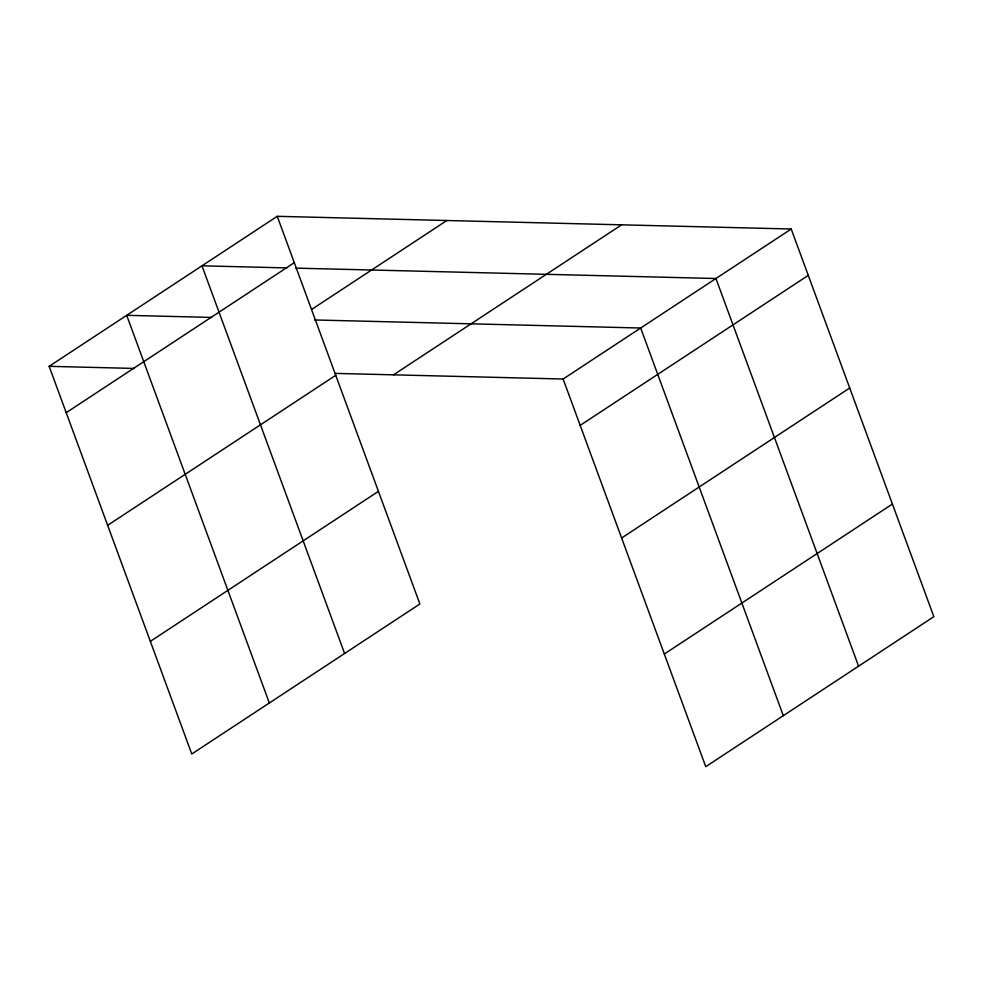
<?xml version="1.0" encoding="UTF-8"?>
<svg xmlns="http://www.w3.org/2000/svg" width="983" height="983" viewBox="0 0 983 983"><rect width="100%" height="100%" fill="white"/><g stroke="black" fill="none" stroke-linecap="round" stroke-linejoin="round"><path stroke-width="1.47" d="M277.243 216.321L419.876 603.98L191.783 753.986L49.15 366.327L277.243 216.321L791.217 229.014L933.85 616.673L705.757 766.679L563.124 379.02L335.264 373.393M66.205 412.688L294.298 262.67M311.623 309.448L446.86 220.511M107.651 525.315L335.744 375.309M393.519 374.83L621.612 224.824M150.338 641.358L378.43 491.353M563.124 379.02L791.217 229.014M580.179 425.381L808.272 275.363M621.625 538.008L849.717 388.002M664.311 654.051L892.404 504.046M286.778 267.917L201.97 265.815L344.603 653.486M295.858 268.138L715.943 278.508L858.577 666.179M211.505 317.423L126.696 315.322L269.33 702.98M314.707 319.966L640.683 328.015L783.304 715.673M49.15 366.327L133.958 368.428"/></g></svg>
